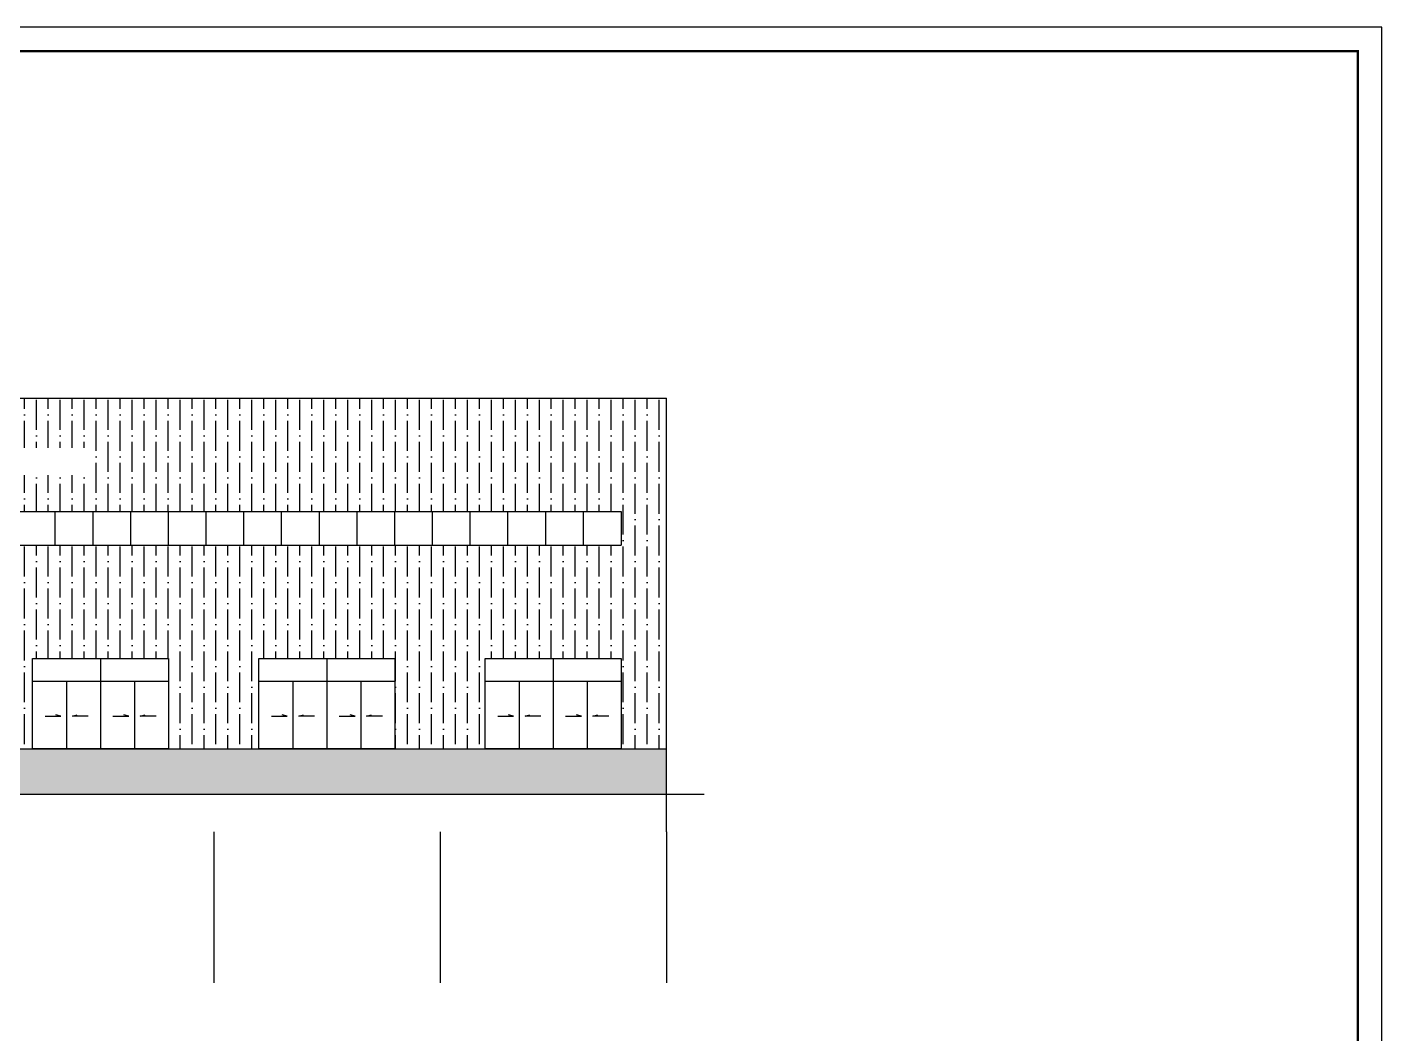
# Model space of a CAD drawing. Extents: x -125668 to 750753, y -248879 to 73241.
# Drawn here: x 714836 to 750753, y 22627 to 49321 of the extents above; entities that cross this region are included whole.
import ezdxf

# ---------------------------------------------------------------- set-up
doc = ezdxf.new("R2010")
doc.units = 0
doc.header["$LTSCALE"] = 1000
doc.header["$MEASUREMENT"] = 0
for name, color, linetype in [('_TCH_MASK', 7, 'Continuous'), ('AXIS', 3, 'Continuous'), ('DOTE', 1, 'Continuous'), ('PUB_TITLE', 4, 'Continuous')]:
    doc.layers.add(name, color=color, linetype=linetype)
doc.styles.get("Standard").update_dxf_attribs({"font": 'gbenor.shx', "bigfont": 'gbcbig.shx'})

# ---------------------------------------------------------------- blocks, each defined once
blk = doc.blocks.new('新块')
at = {"layer": 'PUB_TITLE'}
blk.add_lwpolyline([(-47560, 0), (0, 0), (0, 33640), (-47560, 33640)], close=True, dxfattribs=at)
at = {"layer": 'PUB_TITLE', "const_width": 40}
blk.add_lwpolyline([(-46560, 400), (-400, 400), (-400, 33240), (-46560, 33240)], close=True, dxfattribs=at)
for tag, p in [('审定人', (-8147, 838)), ('校对', (-6621, 837)), ('工程名称', (-5026, 781)), ('阶段', (-810, 832)), ('审核人', (-8147, 641)), ('设计负责人', (-6745, 649)), ('图名', (-3347, 649)), ('日期', (-905, 632)), ('项目负责人', (-8228, 444)), ('设计人', (-6659, 447)), ('项目名称', (-5026, 479)), ('图号', (-1657, 502)), ('比例', (-810, 446))]:
    blk.add_attdef(tag, p, '', height=120)

msp = doc.modelspace()

# ---------------------------------------------------------------- hatches: boundary and pattern name
h = msp.add_hatch()
h.set_pattern_fill('ANSI36', color=256, scale=200, angle=45, style=0)
h.set_pattern_definition([(90, (143263.4, -807.5), (-317.5, 555.625), [793.75, -158.75, 0, -158.75])])
h.paths.add_polyline_path([(720983.7, 32580.5), (724583.7, 32580.5), (724583.7, 30180.5), (726983.7, 30180.5), (726983.7, 32580.5), (730583.7, 32580.5), (730583.7, 30180.5), (731783.7, 30180.5), (731783.7, 39480.5), (695968.7, 39480.5), (695968.7, 30180.5), (696568.7, 30180.5), (696568.7, 32580.5), (700168.7, 32580.5), (700168.7, 30180.5), (702476.2, 30180.5), (702476.2, 32580.5), (706076.2, 32580.5), (706076.2, 30180.5), (708283.7, 30180.5), (708283.7, 33980.5), (713283.7, 33980.5), (713283.7, 30180.5), (714983.7, 30180.5), (714983.7, 32580.5), (718583.7, 32580.5), (718583.7, 30180.5), (720983.7, 30180.5)])
h.paths.add_polyline_path([(696583.9, 35580.5), (696583.9, 36480.5), (730583.7, 36480.5), (730583.7, 35580.5)], flags=16)
h.paths.add_polyline_path([(713977.4, 34396.5), (707459.9, 34396.5), (707459.9, 34600), (713977.4, 34600)], flags=16)
edge = h.paths.add_edge_path(flags=16)
edge.add_line((710044.7, 37496.2), (711010.1, 37496.2))
edge.add_line((711010.1, 37496.2), (711010.1, 38089.6))
edge.add_line((711010.1, 38089.6), (710044.7, 38089.6))
edge.add_line((710044.7, 38089.6), (710044.7, 37496.2))
edge.add_line((710888.2, 37466.8), (711404.2, 37466.8))
edge.add_line((711404.2, 37466.8), (711404.2, 38137.1))
edge.add_line((711404.2, 38137.1), (710888.2, 38137.1))
edge.add_line((710888.2, 38137.1), (710888.2, 37466.8))
edge.add_line((711283.8, 37495.3), (713421.4, 37495.3))
edge.add_line((713421.4, 37495.3), (713421.4, 38111.8))
edge.add_line((713421.4, 38111.8), (711283.8, 38111.8))
edge.add_line((711283.8, 38111.8), (711283.8, 37495.3))
edge.add_line((713271.7, 37441.6), (716604.1, 37441.6))
edge.add_line((716604.1, 37441.6), (716604.1, 38167.6))
edge.add_line((716604.1, 38167.6), (713271.7, 38167.6))
edge.add_line((713271.7, 38167.6), (713271.7, 37441.6))
h = msp.add_hatch()
h.set_pattern_fill('AR-B816C', color=256, scale=200, style=0)
h.set_pattern_definition([(0, (143263.4, 22314.5), (245.69238, 245.69238), [479.86793, -11.51682]), (0, (143017.7, 22326.02), (245.69238, 245.69238), [479.86793, -11.51682]), (90, (143263.4, 22314.5), (-245.69238, 245.69238), [-257.20918, 234.17555]), (90, (143251.88, 22314.5), (-245.69238, 245.69238), [-257.20918, 234.17555])])
h.paths.add_polyline_path([(708283.7, 28980.5), (708283.7, 30180.5), (695968.7, 30180.5), (695968.7, 28980.5)])
h.paths.add_polyline_path([(713283.7, 30180.5), (713283.7, 28980.5), (731783.7, 28980.5), (731783.7, 30180.5)])

# ---------------------------------------------------------------- linework, layer by layer
for p, q in [((696583.9, 36480.5), (730583.7, 36480.5)), ((715583.9, 35580.5), (715583.9, 36480.5)), ((716583.9, 35580.5), (716583.9, 36480.5)), ((717583.9, 35580.5), (717583.9, 36480.5)), ((718583.9, 35580.5), (718583.9, 36480.5)), ((719583.9, 35580.5), (719583.9, 36480.5)), ((720583.9, 35580.5), (720583.9, 36480.5)), ((721583.9, 35580.5), (721583.9, 36480.5)), ((722583.9, 35580.5), (722583.9, 36480.5)), ((723583.9, 35580.5), (723583.9, 36480.5)), ((724583.9, 35580.5), (724583.9, 36480.5)), ((725583.9, 35580.5), (725583.9, 36480.5)), ((726583.9, 35580.5), (726583.9, 36480.5)), ((727583.9, 35580.5), (727583.9, 36480.5)), ((728583.9, 35580.5), (728583.9, 36480.5)), ((729583.9, 35580.5), (729583.9, 36480.5)), ((730583.7, 36480.5), (730583.7, 35580.5)), ((696583.9, 35580.5), (730583.7, 35580.5)), ((716783.7, 32580.5), (716783.7, 30180.5)), ((722783.7, 32580.5), (722783.7, 30180.5)), ((728783.7, 32580.5), (728783.7, 30180.5)), ((714983.7, 31980.5), (718583.7, 31980.5)), ((715883.7, 31980.5), (715883.7, 30180.5)), ((717683.7, 31980.5), (717683.7, 30180.5)), ((720983.7, 31980.5), (724583.7, 31980.5)), ((721883.7, 31980.5), (721883.7, 30180.5)), ((723683.7, 31980.5), (723683.7, 30180.5)), ((726983.7, 31980.5), (730583.7, 31980.5)), ((727883.7, 31980.5), (727883.7, 30180.5)), ((729683.7, 31980.5), (729683.7, 30180.5)), ((715313.2, 31049), (715731.2, 31049)), ((715731.2, 31049), (715600.7, 31088.5)), ((716036.2, 31049), (716166.7, 31088.5)), ((716454.2, 31049), (716036.2, 31049)), ((717113.2, 31049), (717531.2, 31049)), ((717531.2, 31049), (717400.7, 31088.5)), ((717836.2, 31049), (717966.7, 31088.5)), ((718254.2, 31049), (717836.2, 31049)), ((721313.2, 31049), (721731.2, 31049)), ((721731.2, 31049), (721600.7, 31088.5)), ((722036.2, 31049), (722166.7, 31088.5)), ((722454.2, 31049), (722036.2, 31049)), ((723113.2, 31049), (723531.2, 31049)), ((723531.2, 31049), (723400.7, 31088.5)), ((723836.2, 31049), (723966.7, 31088.5)), ((724254.2, 31049), (723836.2, 31049)), ((727313.2, 31049), (727731.2, 31049)), ((727731.2, 31049), (727600.7, 31088.5)), ((728036.2, 31049), (728166.7, 31088.5)), ((728454.2, 31049), (728036.2, 31049)), ((729113.2, 31049), (729531.2, 31049)), ((729531.2, 31049), (729400.7, 31088.5)), ((729836.2, 31049), (729966.7, 31088.5)), ((730254.2, 31049), (729836.2, 31049))]:
    msp.add_line(p, q)
for points in [[(714983.7, 32580.5), (718583.7, 32580.5), (718583.7, 30180.5), (714983.7, 30180.5)], [(720983.7, 32580.5), (724583.7, 32580.5), (724583.7, 30180.5), (720983.7, 30180.5)], [(726983.7, 32580.5), (730583.7, 32580.5), (730583.7, 30180.5), (726983.7, 30180.5)]]:
    msp.add_lwpolyline(points, close=True)
at = {"layer": 'AXIS'}
for p, q in [((719783.7, 27980.5), (719783.7, 23980.5)), ((725783.7, 27980.5), (725783.7, 23980.5)), ((731783.7, 27980.5), (731783.7, 23980.5))]:
    msp.add_line(p, q, dxfattribs=at)
at = {"layer": 'DOTE'}
for p, q in [((695968.7, 39480.5), (731783.7, 39480.5)), ((731783.7, 27980.5), (731783.7, 39480.5)), ((713283.7, 30180.5), (731783.7, 30180.5)), ((694968.7, 28980.5), (732783.7, 28980.5))]:
    msp.add_line(p, q, dxfattribs=at)

# ---------------------------------------------------------------- block references
at = {"layer": '_TCH_MASK', "color": 0, "lineweight": 15, "xscale": 1.587037197983591, "yscale": 1.587037197736208, "zscale": 1.587037197782295}
msp.add_blockref('新块', (750753, -4067.3), dxfattribs=at)

doc.saveas('drawing.dxf')
